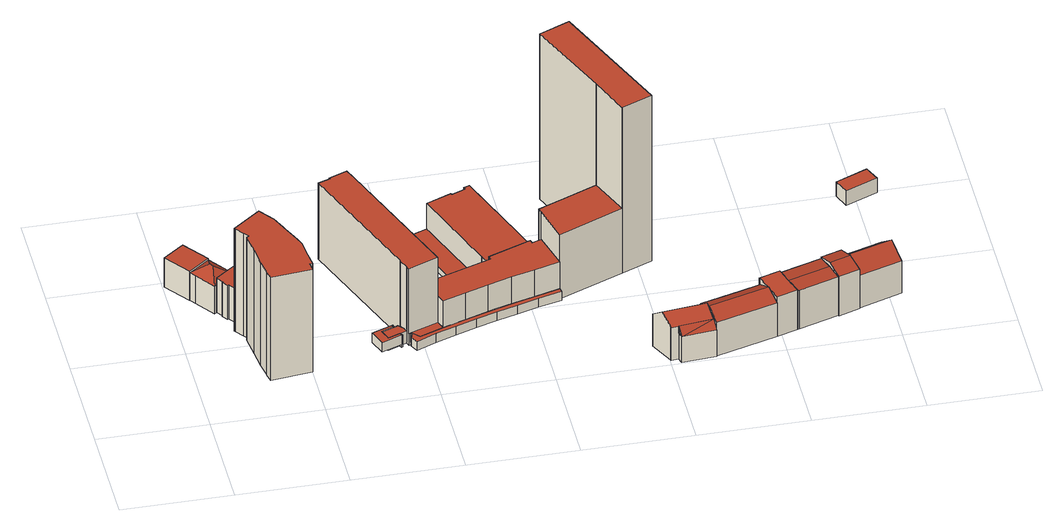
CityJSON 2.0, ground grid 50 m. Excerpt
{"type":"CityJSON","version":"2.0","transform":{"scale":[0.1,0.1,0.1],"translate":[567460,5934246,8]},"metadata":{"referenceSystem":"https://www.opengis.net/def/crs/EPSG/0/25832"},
"CityObjects":{
"building1":{"type":"Building","attributes":{"Gemeindeschluessel":"02000000","Geometrietyp2DReferenz":"3000","function":"31001_1120","roofType":"1000","measuredHeight":15.61,"storeysAboveGround":5},"geometry":[{"type":"MultiSurface","lod":"2","boundaries":[[[0,1,2,3,4]],[[5,6,7,8,9]],[[5,4,3,6]],[[6,3,2,7]],[[7,2,1,8]],[[8,1,0,9]],[[5,9,0,4]]],"semantics":{"surfaces":[{"type":"RoofSurface"},{"type":"GroundSurface"},{"type":"WallSurface"}],"values":[0,1,2,2,2,2,2]}}]},
"building2":{"type":"Building","attributes":{"Gemeindeschluessel":"02000000","Geometrietyp2DReferenz":"3000","function":"31001_2010","roofType":"3200","measuredHeight":19.12,"storeysAboveGround":5},"geometry":[{"type":"MultiSurface","lod":"2","boundaries":[[[10,11,12]],[[13,14,15,16,10,12]],[[17,11,10,16,18]],[[19,20,18,16,15]],[[21,12,11,22]],[[23,15,14,24]],[[24,14,13,25]],[[25,13,12,21]],[[22,11,17,26]],[[27,18,20,28]],[[28,20,19,29]],[[29,19,15,23]],[[27,28,29,23,24,25,21,22,26]],[[27,26,17,18]]],"semantics":{"surfaces":[{"type":"RoofSurface"},{"type":"WallSurface"},{"type":"GroundSurface"}],"values":[0,0,0,0,1,1,1,1,1,1,1,1,2,1]}}]},
"building3":{"type":"Building","attributes":{"Gemeindeschluessel":"02000000","Geometrietyp2DReferenz":"3000","function":"31001_1120","roofType":"1000","measuredHeight":18.16,"storeysAboveGround":5},"geometry":[{"type":"MultiSurface","lod":"2","boundaries":[[[30,31,32,33,34,35,36,37,38,39,40,41,42,43,44,45,46,47,48,49,50]],[[51,52,53,54,55,56,57,58,59,60,61,62,63,64,65,66,67,68,69,70,71]],[[51,50,49,52]],[[52,49,48,53]],[[53,48,47,54]],[[54,47,46,55]],[[55,46,45,56]],[[56,45,44,57]],[[57,44,43,58]],[[58,43,42,59]],[[59,42,41,60]],[[60,41,40,61]],[[61,40,39,62]],[[62,39,38,63]],[[63,38,37,64]],[[64,37,36,65]],[[65,36,35,66]],[[66,35,34,67]],[[67,34,33,68]],[[68,33,32,69]],[[69,32,31,70]],[[70,31,30,71]],[[71,30,50,51]]],"semantics":{"surfaces":[{"type":"RoofSurface"},{"type":"GroundSurface"},{"type":"WallSurface"}],"values":[0,1,2,2,2,2,2,2,2,2,2,2,2,2,2,2,2,2,2,2,2,2,2]}}]},
"building4":{"type":"Building","attributes":{"Gemeindeschluessel":"02000000","Geometrietyp2DReferenz":"3000","function":"31001_1010","roofType":"1000","measuredHeight":54.98,"storeysAboveGround":17},"geometry":[{"type":"MultiSurface","lod":"2","boundaries":[[[72,73,74,75]],[[75,74,76,77]],[[77,76,78,79]],[[79,78,80,81]],[[81,80,82,83]],[[83,82,84,85]],[[85,84,86,87]],[[88,89,90,91]],[[91,90,92,93]],[[93,92,94,95]],[[95,94,96,97]],[[97,96,98,99]],[[99,98,100,101]],[[101,100,102,103]],[[103,102,104,105]],[[105,104,106,107]],[[107,106,108,109]],[[109,108,110,111]],[[111,110,112,113]],[[113,112,114,115]],[[116,117,118,119]],[[86,84,82,80,78,76,74,73,114,112,110,108,106,104,102,100,98,96,94,92,90,89,118,117]],[[72,75,77,79,81,83,85,87,116,119,88,91,93,95,97,99,101,103,105,107,109,111,113,115]],[[88,119,118,89]],[[116,87,86,117]],[[72,115,114,73]]],"semantics":{"surfaces":[{"type":"WallSurface"},{"type":"RoofSurface"},{"type":"GroundSurface"}],"values":[0,0,0,0,0,0,0,0,0,0,0,0,0,0,0,0,0,0,0,0,0,1,2,0,0,0]}}]},
"building5":{"type":"Building","attributes":{"Gemeindeschluessel":"02000000","Geometrietyp2DReferenz":"3000","function":"51009_1610","roofType":"1000","measuredHeight":5.04},"geometry":[{"type":"MultiSurface","lod":"2","boundaries":[[[120,121,122,123]],[[124,125,126,127]],[[128,129,130,131]],[[132,133,134,135]],[[134,133,122,121,130,129,126,125]],[[124,127,128,131,120,123,132,135]],[[124,135,134,125]],[[132,123,122,133]],[[120,131,130,121]],[[128,127,126,129]]],"semantics":{"surfaces":[{"type":"WallSurface"},{"type":"RoofSurface"},{"type":"GroundSurface"}],"values":[0,0,0,0,1,2,0,0,0,0]}}]},
"building6":{"type":"Building","attributes":{"Gemeindeschluessel":"02000000","Geometrietyp2DReferenz":"3000","function":"31001_2010","roofType":"1000","measuredHeight":40.7,"storeysAboveGround":11},"geometry":[{"type":"MultiSurface","lod":"2","boundaries":[[[136,137,138,139,140,141,142,143,144,145,146,147,148]],[[149,150,151]],[[152,153,154,155]],[[155,154,156,157]],[[157,156,158,159]],[[159,158,160,161]],[[161,160,162,163]],[[163,162,164,165]],[[166,148,147,167]],[[167,147,146,168]],[[168,146,145,169]],[[169,145,144,170]],[[151,143,142,149]],[[171,140,139,172]],[[172,139,138,173]],[[173,138,137,174]],[[174,137,136,175]],[[175,136,148,166]],[[176,177,178,179]],[[179,178,180,181]],[[182,183,177,176,165,164]],[[184,185,171,172,173,174,175,166,167,168,169,170,186,152,155,157,159,161,163,165,176,179,181]],[[187,188,189,190,191,182,164,162,160,158,156,154,153]],[[186,170,144,143,151,150,188,187]],[[192,184,181,180]],[[185,184,192,193,191,190]],[[189,188,150,149,142,141]],[[183,182,191,193]],[[171,185,190,189,141,140]],[[187,153,152,186]],[[183,193,192,180,178,177]]],"semantics":{"surfaces":[{"type":"RoofSurface"},{"type":"WallSurface"},{"type":"GroundSurface"}],"values":[0,0,1,1,1,1,1,1,1,1,1,1,1,1,1,1,1,1,1,1,1,2,0,1,1,1,1,1,1,1,0]}}]},
"building7":{"type":"Building","attributes":{"Gemeindeschluessel":"02000000","Geometrietyp2DReferenz":"3000","function":"51009_1610","roofType":"1000","measuredHeight":4.55},"geometry":[{"type":"MultiSurface","lod":"2","boundaries":[[[194,195,196,197]],[[197,196,198,199]],[[199,198,200,201]],[[202,203,195,194]],[[204,205,206,207]],[[207,206,208,209]],[[209,208,210,211]],[[211,210,212,213]],[[213,212,214,215]],[[215,214,216,217]],[[217,216,218,219]],[[219,218,220,221]],[[221,220,222,223]],[[223,222,224,225]],[[225,224,226,227]],[[227,226,228,229]],[[229,228,230,231]],[[230,228,226,224,222,220,218,216,214,212,210,208,206,205,232,200,198,196,195,203]],[[202,194,197,199,201,233,204,207,209,211,213,215,217,219,221,223,225,227,229,231]],[[202,231,230,203]],[[204,233,232,205]],[[233,201,200,232]]],"semantics":{"surfaces":[{"type":"WallSurface"},{"type":"RoofSurface"},{"type":"GroundSurface"}],"values":[0,0,0,0,0,0,0,0,0,0,0,0,0,0,0,0,0,1,2,0,0,0]}}]},
"building8":{"type":"Building","attributes":{"Gemeindeschluessel":"02000000","Geometrietyp2DReferenz":"3000","function":"31001_2010","roofType":"1000","measuredHeight":19.99,"storeysAboveGround":5},"geometry":[{"type":"MultiSurface","lod":"2","boundaries":[[[234,235,236,237]],[[237,236,238,239]],[[239,238,240,241]],[[241,240,242,243]],[[243,242,244,245]],[[246,247,248,249]],[[249,248,250,251]],[[251,250,252,253]],[[254,255,256,257]],[[252,250,248,247,256,255,244,242,240,238,236,235,258]],[[246,249,251,253,259,234,237,239,241,243,245,254,257]],[[259,253,252,258]],[[246,257,256,247]],[[254,245,244,255]],[[234,259,258,235]]],"semantics":{"surfaces":[{"type":"WallSurface"},{"type":"RoofSurface"},{"type":"GroundSurface"}],"values":[0,0,0,0,0,0,0,0,0,1,2,0,0,0,0]}}]},
"building9":{"type":"Building","attributes":{"Gemeindeschluessel":"02000000","Geometrietyp2DReferenz":"3000","function":"31001_2460","roofType":"1000","measuredHeight":16.57,"storeysAboveGround":4},"geometry":[{"type":"MultiSurface","lod":"2","boundaries":[[[260,261,262,263]],[[264,261,260,265]],[[266,267,268,269]],[[269,268,270,271]],[[271,270,272,273]],[[273,272,274,275]],[[275,274,276,277]],[[262,278,279,263]],[[280,281,282,283]],[[284,285,286,287]],[[280,283,288,264,265,266,269,271,273,275,277,284,287]],[[282,281,286,285,276,274,272,270,268,267,279,278,289]],[[266,265,260,263,279,267]],[[276,285,284,277]],[[286,281,280,287]],[[282,289,288,283]],[[264,288,289,278,262,261]]],"semantics":{"surfaces":[{"type":"RoofSurface"},{"type":"WallSurface"},{"type":"GroundSurface"}],"values":[0,1,1,1,1,1,1,1,1,1,2,0,1,1,1,1,1]}}]},
"building10":{"type":"Building","attributes":{"Gemeindeschluessel":"02000000","Geometrietyp2DReferenz":"3000","function":"31001_1120","roofType":"3100","measuredHeight":22.17,"storeysAboveGround":5},"geometry":[{"type":"MultiSurface","lod":"2","boundaries":[[[290,291,292,293]],[[294,292,291]],[[295,290,296,297]],[[296,298,299,297]],[[300,301,302,303]],[[303,302,304,305]],[[306,307,308,309]],[[298,293,292,310]],[[290,293,298,296]],[[311,300,303,305,312,306,309,313]],[[313,309,308,314,310,292,294]],[[311,313,294,291,290,295]],[[300,311,295,297,299,301]],[[312,305,304,315,316]],[[307,306,312,316]],[[315,304,302,301,299,298,310,314]],[[315,314,308,307,316]]],"semantics":{"surfaces":[{"type":"RoofSurface"},{"type":"WallSurface"},{"type":"GroundSurface"}],"values":[0,0,0,1,1,1,1,1,1,2,1,1,1,1,1,0,0]}}]},
"building11":{"type":"Building","attributes":{"Gemeindeschluessel":"02000000","Geometrietyp2DReferenz":"3000","function":"31001_2010","roofType":"1000","measuredHeight":88.44,"storeysAboveGround":23},"geometry":[{"type":"MultiSurface","lod":"2","boundaries":[[[317,318,319,320,321,322,323]],[[324,321,320,325]],[[325,320,319,326]],[[327,323,322,328]],[[328,322,321,324]],[[329,330,331,332]],[[332,331,333,334]],[[335,336,337,338]],[[317,339,340,318]],[[327,328,324,325,326,341,329,332,334,335,338]],[[327,338,337,339,317,323]],[[330,329,341,340]],[[336,335,334,333]],[[341,326,319,318,340]],[[336,333,331,330,340,339,337]]],"semantics":{"surfaces":[{"type":"RoofSurface"},{"type":"WallSurface"},{"type":"GroundSurface"}],"values":[0,1,1,1,1,1,1,1,1,2,1,1,1,1,0]}}]},
"building12":{"type":"Building","attributes":{"Gemeindeschluessel":"02000000","Geometrietyp2DReferenz":"3000","function":"31001_1120","roofType":"3100","measuredHeight":21.54,"storeysAboveGround":5},"geometry":[{"type":"MultiSurface","lod":"2","boundaries":[[[342,343,344,345]],[[345,344,346,347]],[[348,349,342,345,347,350]],[[351,350,347,346,352]],[[353,349,348,354,355]],[[354,348,350,351]],[[343,342,349,353]],[[354,351,352,355]],[[343,353,355,352,346,344]]],"semantics":{"surfaces":[{"type":"WallSurface"},{"type":"GroundSurface"},{"type":"RoofSurface"}],"values":[0,0,1,0,0,0,0,2,2]}}]},
"building13":{"type":"Building","attributes":{"Gemeindeschluessel":"02000000","Geometrietyp2DReferenz":"3000","function":"31001_2010","roofType":"1000","measuredHeight":21,"storeysAboveGround":6},"geometry":[{"type":"MultiSurface","lod":"2","boundaries":[[[356,357,358,359,360,361]],[[362,363,364,365,350,347]],[[362,361,360,363]],[[363,360,359,364]],[[364,359,358,365]],[[365,358,357,350]],[[350,357,356,347]],[[347,356,361,362]]],"semantics":{"surfaces":[{"type":"RoofSurface"},{"type":"GroundSurface"},{"type":"WallSurface"}],"values":[0,1,2,2,2,2,2,2]}}]},
"building14":{"type":"Building","attributes":{"Gemeindeschluessel":"02000000","Geometrietyp2DReferenz":"3000","function":"31001_2010","roofType":"3100","measuredHeight":21.37,"storeysAboveGround":6},"geometry":[{"type":"MultiSurface","lod":"2","boundaries":[[[366,367,368,369,370,371]],[[372,367,366,373]],[[374,371,370,365]],[[374,365,364,375,372,373]],[[368,367,372,375,376]],[[374,373,366,371]],[[364,365,370,369,377]],[[376,375,364,377]],[[376,377,369,368]]],"semantics":{"surfaces":[{"type":"RoofSurface"},{"type":"WallSurface"},{"type":"GroundSurface"}],"values":[0,1,1,2,1,1,1,1,0]}}]},
"building15":{"type":"Building","attributes":{"Gemeindeschluessel":"02000000","Geometrietyp2DReferenz":"3000","function":"31001_3091","roofType":"1000","measuredHeight":4.1,"storeysAboveGround":1},"geometry":[{"type":"MultiSurface","lod":"2","boundaries":[[[378,379,380,381]],[[382,383,384,385]],[[385,384,379,378]],[[384,383,380,379]],[[383,382,381,380]],[[382,385,378,381]]],"semantics":{"surfaces":[{"type":"GroundSurface"},{"type":"RoofSurface"},{"type":"WallSurface"}],"values":[0,1,2,2,2,2]}}]},
"building16":{"type":"Building","attributes":{"Gemeindeschluessel":"02000000","Geometrietyp2DReferenz":"3000","function":"31001_2010","roofType":"3100","measuredHeight":23.21,"storeysAboveGround":6},"geometry":[{"type":"MultiSurface","lod":"2","boundaries":[[[386,387,388,389]],[[390,391,392,393,387,386]],[[394,389,388,395]],[[396,393,392,397]],[[397,392,391,398]],[[398,391,390,399]],[[399,390,386,389,394]],[[395,388,387,393,396]],[[395,396,397,398,399,394]]],"semantics":{"surfaces":[{"type":"RoofSurface"},{"type":"WallSurface"},{"type":"GroundSurface"}],"values":[0,0,1,1,1,1,1,1,2]}}]},
"building17":{"type":"Building","attributes":{"Gemeindeschluessel":"02000000","Geometrietyp2DReferenz":"3000","function":"31001_2010","roofType":"3100","measuredHeight":23.37,"storeysAboveGround":6},"geometry":[{"type":"MultiSurface","lod":"2","boundaries":[[[400,401,402,403]],[[404,403,402,405]],[[406,404,405,407]],[[408,407,405,402,401]],[[409,406,407,408]],[[404,406,409,400,403]],[[409,408,401,400]]],"semantics":{"surfaces":[{"type":"RoofSurface"},{"type":"WallSurface"},{"type":"GroundSurface"}],"values":[0,1,2,1,1,1,0]}}]},
"building18":{"type":"Building","attributes":{"Gemeindeschluessel":"02000000","Geometrietyp2DReferenz":"3000","function":"51009_1610","roofType":"1000","measuredHeight":7.72},"geometry":[{"type":"MultiSurface","lod":"2","boundaries":[[[410,411,412,413]],[[414,415,413,412]],[[414,416,417,415]],[[417,416,418,419]],[[410,419,418,411]],[[412,411,418,416,414]],[[410,413,415,417,419]]],"semantics":{"surfaces":[{"type":"WallSurface"},{"type":"GroundSurface"},{"type":"RoofSurface"}],"values":[0,0,0,0,0,1,2]}}]}
},
"vertices":[
[93,858,163],[189,930,163],[102,1044,163],[25,986,163],[7,972,163],[7,972,7],[25,986,7],[102,1044,7],[189,930,7],[93,858,7],
[177,846,200],[189,930,157],[93,858,156],[95,856,156],[113,831,156],[178,745,156],[190,829,200],[190,928,157],[274,817,156],[187,752,156],[273,817,156],[93,858,9],[189,930,9],[178,745,9],[113,831,9],[95,856,9],[190,928,9],[274,817,9],[273,817,9],[187,752,9],
[188,750,193],[187,749,193],[209,721,193],[204,718,193],[223,693,193],[228,696,193],[273,637,193],[360,703,193],[361,703,193],[347,721,193],[348,722,193],[318,761,193],[317,760,193],[287,800,193],[287,801,193],[277,815,193],[276,814,193],[275,816,193],[274,815,193],[273,817,193],[187,752,193],[187,752,11],[273,817,11],[274,815,11],[275,816,11],[276,814,11],[277,815,11],[287,801,11],[287,800,11],[317,760,11],[318,761,11],[348,722,11],[347,721,11],[361,703,11],[360,703,11],[273,637,11],[228,696,11],[223,693,11],[204,718,11],[209,721,11],[187,749,11],[188,750,11],
[313,240,12],[313,240,561],[305,280,561],[305,280,12],[305,282,561],[305,282,12],[292,348,561],[292,348,12],[283,438,561],[283,438,12],[273,535,561],[273,535,12],[282,542,561],[282,542,12],[265,564,561],[265,564,12],[360,703,12],[360,703,561],[392,660,561],[392,660,12],[410,636,561],[410,636,12],[411,636,561],[411,636,12],[438,572,561],[438,572,12],[444,558,561],[444,558,12],[462,518,561],[462,518,12],[480,476,561],[480,476,12],[492,446,561],[492,446,12],[495,413,561],[495,413,12],[500,362,561],[500,362,12],[507,300,561],[507,300,12],[495,299,561],[495,299,12],[499,259,561],[499,259,12],[236,602,12],[236,602,561],[233,606,561],[233,606,12],
[828,396,22],[828,396,72],[846,348,72],[846,348,22],[813,320,22],[813,320,72],[785,395,72],[785,395,22],[877,430,22],[877,430,72],[882,417,72],[882,417,22],[900,368,22],[900,368,72],[905,355,72],[905,355,22],
[846,348,71],[900,368,71],[905,355,71],[910,357,71],[905,370,71],[932,380,71],[925,399,71],[903,424,71],[887,418,71],[882,432,71],[877,430,71],[882,417,71],[828,396,71],[925,399,66],[914,428,66],[903,424,66],[687,1028,6],[687,1028,413],[692,1030,413],[692,1030,6],[742,1048,413],[742,1048,6],[740,1054,413],[740,1054,6],[769,1065,413],[769,1065,6],[821,1085,413],[821,1085,6],[841,1040,413],[841,1040,6],[828,396,6],[882,417,6],[877,430,6],[882,432,6],[887,418,6],[905,370,6],[910,357,6],[905,355,6],[900,368,6],[846,348,6],[1090,377,6],[1090,377,66],[981,337,66],[981,337,6],[952,369,66],[952,369,6],[1075,417,413],[1075,417,66],[939,364,6],[933,381,6],[915,429,6],[915,429,413],[914,428,413],[932,380,413],[933,381,413],[938,367,413],[939,364,66],[938,367,66],
[943,337,21],[943,337,67],[950,357,67],[950,357,21],[945,366,67],[945,366,21],[952,369,67],[952,369,21],[961,302,21],[961,302,67],[1090,377,21],[1090,377,67],[1140,395,67],[1140,395,21],[1234,426,67],[1234,426,21],[1330,456,67],[1330,456,21],[1424,484,67],[1424,484,21],[1513,508,67],[1513,508,21],[1629,539,67],[1629,539,21],[1632,516,67],[1632,516,21],[1528,490,67],[1528,490,21],[1430,462,67],[1430,462,21],[1335,435,67],[1335,435,21],[1240,406,67],[1240,406,21],[1146,374,67],[1146,374,21],[1052,341,67],[1052,341,21],[981,337,67],[981,337,21],
[1348,621,9],[1348,621,209],[1342,638,209],[1342,638,9],[1537,712,209],[1537,712,9],[1543,695,209],[1543,695,9],[1552,699,209],[1552,699,9],[1584,710,209],[1584,710,9],[1406,479,9],[1406,479,209],[1300,447,209],[1300,447,9],[1195,413,209],[1195,413,9],[1090,377,209],[1090,377,9],[1629,539,9],[1629,539,209],[1513,508,209],[1513,508,9],[1038,516,209],[1038,516,9],
[1079,1062,38],[1231,653,38],[1322,687,38],[1170,1098,38],[1231,653,8],[1079,1062,8],[1285,1143,8],[1285,1143,174],[1287,1137,174],[1287,1137,8],[1351,1163,174],[1351,1163,8],[1347,1174,174],[1347,1174,8],[1362,1179,174],[1362,1179,8],[1373,1183,174],[1373,1183,8],[1322,687,174],[1170,1098,174],[1537,712,8],[1537,712,174],[1342,638,174],[1342,638,8],[1552,699,8],[1552,699,174],[1543,695,174],[1543,695,8],[1323,688,8],[1323,688,174],
[2046,1,150],[2048,1,150],[2191,43,188],[2038,27,188],[2198,13,150],[2042,1,150],[2038,27,150],[2036,26,150],[2038,27,182],[2036,26,182],[2036,28,10],[2036,28,183],[2003,25,184],[2003,25,10],[2001,29,188],[2001,29,10],[2053,146,10],[2053,146,186],[2158,161,183],[2158,161,10],[2191,43,182],[2042,1,10],[1946,139,10],[2198,13,10],[2174,102,232],[1975,81,232],[1946,139,183],
[1926,662,354],[1851,845,354],[1699,782,354],[1618,749,354],[1579,732,354],[1584,710,354],[1629,539,354],[1579,732,10],[1618,749,10],[1699,782,10],[1629,539,10],[1584,710,10],[1690,1237,10],[1690,1237,894],[1828,1295,894],[1828,1295,10],[1829,1293,894],[1829,1293,10],[2065,719,10],[2065,719,894],[1927,662,894],[1927,662,10],[1926,662,894],[1851,845,894],[1851,845,10],
[2253,181,11],[2253,181,192],[2347,207,192],[2347,207,11],[2432,234,191],[2432,234,11],[2198,13,11],[2158,161,11],[2476,93,11],[2476,93,190],[2454,164,227],[2158,161,188],[2198,13,190],[2179,86,227],
[2432,234,222],[2476,93,222],[2570,122,222],[2526,263,222],[2524,269,222],[2430,239,222],[2430,239,11],[2524,269,11],[2526,263,11],[2570,122,11],
[2759,182,218],[2749,212,221],[2737,252,225],[2548,193,225],[2570,122,218],[2578,125,218],[2749,212,11],[2759,182,11],[2578,125,11],[2715,323,11],[2715,323,218],[2526,263,218],
[2753,394,44],[2720,385,44],[2714,408,44],[2747,417,44],[2747,417,85],[2714,408,85],[2720,385,85],[2753,394,85],
[2738,247,249],[2832,277,249],[2809,352,226],[2715,323,226],[2749,212,238],[2759,182,229],[2762,172,226],[2856,202,226],[2715,323,17],[2809,352,17],[2856,202,17],[2762,172,17],[2759,182,17],[2749,212,17],
[2832,277,256],[3024,338,256],[2997,411,194],[2809,352,193],[2809,352,22],[2997,411,22],[2856,202,22],[3051,265,22],[3051,265,194],[2856,202,194],
[3054,1003,128],[3054,1003,51],[2911,944,51],[2911,944,128],[2940,872,51],[2940,872,128],[3087,932,51],[3087,932,128],[3057,1004,51],[3057,1004,128]
]}
